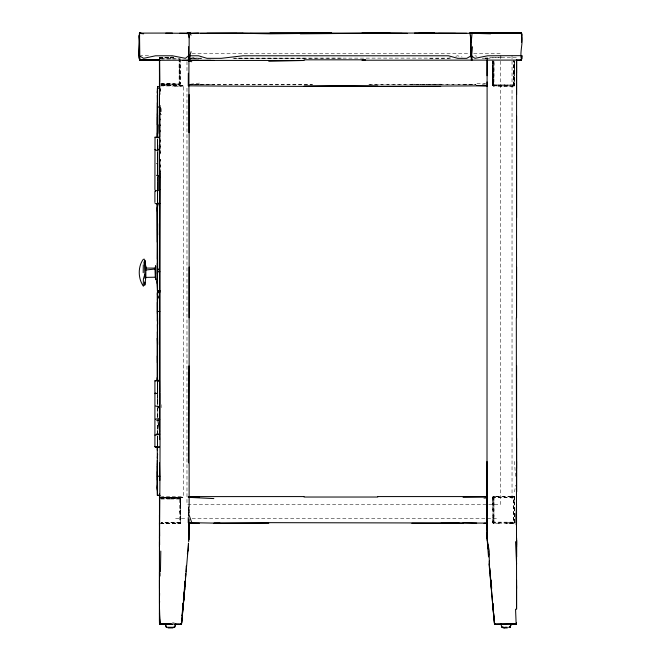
<?xml version="1.0" encoding="UTF-8"?>
<svg xmlns="http://www.w3.org/2000/svg" width="661" height="661" viewBox="0 0 661 661"><rect width="100%" height="100%" fill="white"/><g stroke="black" fill="none" stroke-linecap="round" stroke-linejoin="round"><path stroke-width="0.5" stroke-dasharray="3.31 2.48" d="M157.301 202.935L157.301 191.764L157.343 202.886L157.442 192.533L157.64 201.82L157.855 199.845M157.301 445.06L157.318 436.409L157.376 442.845M157.301 417.149L157.301 382.041M157.301 190.748L157.301 175.413L157.301 202.82L157.301 194.326L157.343 200.961M157.301 174.405L157.301 165.333M157.31 445.316L157.318 436.434L157.301 445.836M160.722 133.745L160.722 107.123M160.772 84.773L179.255 84.757L180.007 84.401L180.073 83.005L180.073 83.823L179.536 84.748L179.123 58.887L161.474 58.912M161.458 84.773L180.007 84.401L180.065 62.324M160.664 523.272L180.461 523.124L179.676 522.289L179.668 510.771L179.676 499.014L180.461 498.171L180.461 523.124L160.97 523.297M172.405 523.297L180.552 522.95L180.618 499.427L180.577 506.161L180.61 504.145M188.245 515.464L188.41 506.987M189.054 513.134L189.054 507.351M189.137 506.904L188.988 513.514M189.12 512.787L188.988 507.656M487.314 59.234L487.314 58.143L483.959 58.127L487.306 58.218L487.314 59.267L487.273 58.127L482.604 58.242L487.306 58.35M513.556 496.576L514.398 498.121L514.332 497.031L513.556 496.576L493.098 496.799L492.891 522.347L493.098 523.099L494.254 523.281L493.098 523.099L492.891 521.967M492.924 517.059L493.296 523.206L492.974 497.031L493.891 496.585L493.098 496.799L492.891 497.7L492.974 522.917L494.254 523.281M514.398 522.347L513.837 523.264L512.316 523.281L513.415 522.223L513.415 497.692L493.949 497.75L493.932 522.19L492.974 522.917L492.891 522.347L493.296 523.206L492.916 522.661L493.932 522.19L513.415 522.223L513.415 497.692L493.949 497.75L492.974 497.031L494.254 496.576L514.233 496.799L514.398 522.347L513.556 523.281L505.822 523.272L514.324 522.909L514.398 522.347L513.556 523.281L493.098 523.099M493.569 86.046L492.891 85.129L493.098 85.88L494.254 86.062C484.81 84.377 507.598 87.417 513.556 86.062L514.382 85.443L513.415 85.005L513.415 60.473L513.415 85.005L514.06 85.98L514.398 61.514M514.398 60.903L514.233 85.88L493.098 85.88L492.891 84.748L492.974 85.699L494.254 86.062L492.982 85.69L492.891 84.319L492.891 61.977L492.974 85.699L493.932 84.972L513.415 85.005L493.907 84.963L492.916 85.443L493.098 85.88M157.326 138.851L157.301 148.808M157.31 202.208L157.318 198.523M157.301 148.675L157.318 138.901L157.301 174.38M157.343 428.708L157.343 425.626M157.335 380.488L157.359 392.717L157.359 381.38M178.933 84.773L180.056 84.145L180.007 60.234M180.618 520.248L180.304 498.047L160.664 497.981L161.697 497.956M493.891 86.062L492.916 85.443L492.974 60.837M157.335 417.281L157.376 407.283M498.328 86.062L514.06 85.98L514.398 84.748L513.837 86.037M514.398 507.59L514.398 521.967L514.324 522.909L513.556 523.281L514.332 522.917L514.382 497.328L514.068 496.667L510.606 496.576L514.06 496.675L514.382 497.328M157.351 177.33L157.301 202.53M157.359 176.313L157.392 151.691M157.45 444.944L157.5 433.814M157.508 432.798L157.5 425.667M492.899 510.085L492.974 497.031L492.891 497.7L493.098 496.799L493.891 496.576M157.384 202.729L157.475 189.914M157.483 188.93L157.492 177.958M493.883 77.725L493.99 61.506M493.949 497.75L493.932 522.19L513.415 522.223M157.442 140.413L157.376 150.609M157.318 186.534L157.64 188.947L157.376 177.826M157.351 393.758L157.368 405.309M160.326 172.579L160.441 159.301M160.491 153.178L160.648 135.819M157.425 177.239L157.301 188.203L157.525 183.609M157.566 417.554L157.64 412.456M160.664 84.591L179.536 84.748L180.073 83.005M493.982 61.432L493.932 84.972L501.93 86.029M514.398 84.319L514.382 85.443L513.407 72.859M514.233 523.099L514.39 518.811M179.114 497.956L180.552 498.386L180.453 523.124L179.486 523.297L180.552 522.95L179.676 522.289L160.987 522.256L179.676 522.289M157.301 199.035L157.442 192.533M157.384 198.713L157.442 196.3M180.073 58.895L180.073 83.823L179.255 84.757L180.073 83.443M514.398 84.748L514.382 85.443L514.332 60.837L514.398 72.859M157.384 177.916L157.64 188.947M492.891 521.537L492.916 520.942L492.974 522.917L493.891 523.272L501.93 523.272M160.284 576.26L160.449 572.195M492.908 501.344L493.098 496.808L494.254 496.576L493.098 496.808L492.891 497.7M492.891 498.121L492.974 497.031M492.924 64.125L493.147 61.324M159.475 58.895L160.119 57.78L173.595 57.771L170.009 58.87M514.555 491.9L515.547 485.248M157.797 388.057L157.31 390.164L157.318 381.422L157.368 394.022M159.499 58.523L160.119 57.78L173.281 57.771M159.665 57.986L173.595 57.771M492.916 497.328L493.296 496.667M514.382 522.661L514.332 522.917M180.304 523.231L180.081 523.281C180.395 522.719 172.314 523.752 170.555 522.264L168.671 523.248L161.16 523.132M160.532 58.912L159.673 57.994L160.119 57.78M450.224 57.829L448.373 58.333L429.402 58.672M455.784 56.301L457.643 55.788L462.146 57.061M482.332 84.261L486.099 83.435M160.664 497.055L164.994 496.279L183.642 496.51M159.855 57.854L160.425 57.763M190.418 84.203L199.424 83.088M501.666 57.02L487.545 58.333L484.629 57.747M161.548 84.41L170.009 83.666L180.056 84.145M493.098 496.808L496.898 496.585M161.846 85.252L183.642 85.261L160.648 85.302L183.642 85.252L183.642 497.345L160.954 497.336L183.642 497.221M174.496 86.583L183.642 86.087L160.664 85.88M190.228 84.74L214.007 84.468M159.673 57.994L166.316 57.78M161.342 497.345L161.846 497.336L160.383 497.221M161.4 497.973L162.879 497.956M160.408 498.047L179.809 497.956L180.618 499.022L180.304 498.047L178.619 497.956M179.751 84.699L161.548 84.616M440.953 84.211L368.838 84.509M160.648 85.302L170.53 85.252M180.593 498.675L180.304 498.047L160.664 497.981L165.225 497.956M179.676 499.014L170.555 498.997L166.861 497.989L180.461 498.171M161.077 499.038L170.555 498.997L168.671 497.981L180.296 498.047M341.44 58.127L233.341 58.35M463.344 84.815L475.986 84.765L368.838 84.831M166.861 497.989L177.933 497.956M190.418 58.143L201.365 58.143M161.507 58.912L179.123 58.887L179.131 83.699L160.441 83.658M160.664 497.981L175.694 497.956M192.136 53.301L469.566 53.301M473.689 53.301L500.501 53.301L500.501 504.434L186.98 504.376L186.98 86.335M148.543 55.788L140.653 55.673M516.324 57.763L486.909 57.763M159.45 57.763L173.802 57.763L170.009 57.763M188.418 58.151L201.721 58.135M232.961 58.127L452.149 58.127M238.018 58.218L304.258 58.218M188.426 84.468L312.298 84.501M188.426 84.831L312.769 84.831M157.839 163.498L156.252 163.498L157.772 164.184M175.578 518.389L186.939 518.389M192.095 518.389L498.725 518.389M161.4 83.658L170.009 83.666M190.418 84.459L199.424 84.468M160.954 497.32L174.496 497.345M411.82 84.211L475.986 84.633M160.408 523.231L165.225 523.297M191.938 58.218L189.294 58.168L201.969 58.515M161.267 523.248L163.862 523.297M514.398 499.195L514.06 496.675L510.606 496.576L514.068 496.667L514.398 498.121M190.178 84.558L191.938 84.649M476.953 83.517L485.422 84.087M509.259 496.576L514.324 497.031L514.398 503.095M171.29 56.97L173.306 57.16M514.06 496.675L513.217 496.576L514.332 497.031L513.837 496.601M172.496 622.695L174.372 622.968M474.887 55.788L476.829 56.185M503.889 84.972L509.259 86.054M483.687 498.121L486.199 498.931M507.64 522.19L510.606 523.264M192.401 57.119L195.028 58.441M492.916 522.661L493.891 523.281M179.668 510.771L180.61 515.382M157.525 403.003L157.351 394.724M179.123 66.505L180.073 76.337M160.433 108.445L160.954 114.527M514.555 461.436L515.563 478.655M160.449 88.971L160.631 94.085M161.135 108.387L161.342 114.527M492.891 84.748L492.916 85.443L492.891 60.903M179.908 57.994L180.048 64.357M157.467 152.352L157.525 155.203M161.119 404.631L161.168 407.688M157.64 138.884L157.797 149.907M492.891 68L492.982 85.69L492.891 60.482M492.916 79.841L492.974 85.699M492.891 82.848L492.916 85.443M157.318 148.287L157.301 139.19L157.326 151.088M157.351 152.228L157.442 164.068M157.318 151.675L157.467 173.917M157.425 174.248L157.335 152.121M188.286 512.919L188.261 507.028L188.245 512.572M157.343 139.306L157.384 150.658M188.41 507.169L188.41 510.085M188.245 514.588L188.253 517.621M157.368 395.03L157.301 417.314M157.31 436.508L157.31 445.704M512.035 55.441L512.035 500.815M188.41 506.888L188.41 513.209M188.245 506.888L188.245 517.224M186.98 61.564L186.98 72.917M160.722 87.673L160.722 94.341M160.722 105.173L160.722 153.996M160.722 159.144L160.722 174.074M157.376 151.617L157.376 162.647M157.301 381.273L157.301 387.214M157.301 425.461L157.301 432.591M143.404 261.706L143.404 263.714M157.301 425.147L157.301 435.45L157.31 425.147M514.398 85.129L514.068 85.988L514.398 85.129"/><path stroke-width="0.99" d="M160.012 60.415L139.859 60.391C137.438 53.962 140.248 44.857 139.132 37.851C138.422 36.719 140.429 32.116 139.446 33.281L140.9 33.067L139.645 33.174M154.897 202.464L154.897 191.351M144.668 285.511L145.85 277.389L155.302 277.207M155.302 268.936L155.302 268.093L145.85 268.085L145.015 260.731L144.495 264.78L145.015 278.463M155.732 279.801L155.649 265.681L154.988 269.06L155.302 277.43M157.318 136.918L157.442 88.186L159.904 88.186M157.301 480.159L157.31 446.729M157.301 283.536L157.31 203.53M157.301 242.133L157.376 203.712L157.442 242.513M157.31 450.248L157.31 447.29M157.442 343.439L157.384 292.658L159.888 292.641M157.64 273.117L157.343 203.844M157.525 308.522L157.442 291.121L159.904 291.22M157.301 278.264L157.525 290.683L159.929 290.733L157.525 290.766L157.301 281.255M157.64 115.047L157.64 133.745L157.525 86.657L159.929 86.665M159.45 132.621L159.475 94.564M159.45 621.315L159.45 580.176M159.45 439.342L159.475 317.734M159.458 114.527L159.458 108.445M159.45 546.854L159.475 515.059L159.631 544.928M160.449 173.215C159.508 294.88 160.747 416.546 159.475 538.211L159.524 522.694M189.112 317.734L189.137 267.036M189.137 94.564L189.129 506.995M188.525 46.749L188.525 55.788L189.153 60.176L139.645 60.325L139.058 55.788L139.157 35.165M361.931 33.1L407.35 33.38M471.268 60.168L472.466 46.749M361.98 60.217L521.512 60.085L521.876 55.648L487.644 55.788L474.978 58.333L471.268 55.764L471.268 41.866L472.061 33.298L490.611 33.818M488.52 556.934L487.215 539.921L486.992 521.959L487.107 59.812L487.041 75.726M516.58 580.184L516.58 609.169L516.464 478.589M516.538 504.401L516.547 524.016M516.464 438.441L516.324 317.693M516.596 267.036L516.538 317.693L516.596 59.812L516.572 73.098M516.596 546.845L516.596 538.211M516.596 491.825L516.596 438.4M516.596 365.698L516.596 491.9M516.596 217.593L516.572 116.162M159.549 447.001L155.335 447.001L154.905 446.481L154.914 380.835L159.549 380.579L159.615 392.047M157.335 136.885L157.343 132.944M157.326 279.339L157.318 290.468L157.525 291.03L159.929 291.047M159.623 81.543L159.499 59.515M189.129 519.001L188.699 541.921M198.523 33.067L189.153 33.504L187.063 33.075M188.319 73.239L188.261 85.814C287.742 86.723 387.462 86.409 487.025 85.814L487.041 81.964M470.343 33.298L521.108 33.108L521.686 33.818L520.794 33.075M487.041 522.223L487.025 523.281M487 505.219L487.041 514.944L487.025 496.576L377.77 496.576M516.572 468.533L516.596 461.436M516.572 545.077L516.596 539.921L516.58 556.934L516.572 541.508M157.301 124.838L157.301 102.736M188.922 365.888L188.426 462.89M487.446 541.029L487.033 522.834L487.322 532.948M159.929 495.221L157.525 495.196L157.525 474.218M521.339 58.218C519.414 52.706 524.768 36.231 520.513 33.067L521.562 33.29L521.851 35.165L521.132 33.108L507.549 33.067L521.355 33.174L521.628 33.818L521.108 33.108L499.509 33.067M155.624 191.351L154.897 189.542L155.029 137.182L159.251 137.703L159.549 137.182M157.525 86.657L157.335 137.248L157.343 116.84M157.343 283.42L157.525 262.045M157.301 321.064L157.384 292.658M159.888 495.444L157.384 495.469L157.301 471.557M486.926 528.395L486.967 522.843M157.318 380.141L157.301 331.839M189.021 522.793L188.839 539.921L188.707 528.858M493.478 613.292L489.28 564.007L489.264 551.084L487.215 539.921L486.909 532.948M157.64 223.641L157.343 259.17M157.64 291.369L157.376 313.529M157.343 488.339L157.525 476.507M188.054 551.084L188.402 543.392M188.716 530.758L188.906 522.793M143.206 272.737L143.288 264.739M157.301 93.027L157.442 88.186M157.525 290.766L157.301 206.81M157.31 490.363L157.301 466.36M157.376 273.695L157.442 271.696L159.904 271.754M186.071 571.889L186.262 565.981M515.894 522.801L516.505 504.566M159.921 60.424L139.446 60.217L159.855 60.358L139.446 60.217L139.859 60.391L139.504 33.414L143.652 33.818M159.524 596.346L159.623 593.388M144.891 282.016L145.015 284.742M188.36 60.217L188.525 55.788L189.153 55.764L198.548 55.788L206.967 58.333L221.195 58.333L242.918 55.788L448.455 55.788L457.726 58.333L466.749 58.333L471.268 55.764M182.469 610.202L182.114 616.11L184.006 596.346M159.615 619.316L159.863 624.29L159.45 613.292M521.835 58.333L521.934 55.788M185.055 581.102L184.75 587.546L188.55 543.92M184.105 594.371L184.394 588.472M160.805 551.084L160.449 571.889M185.386 576.136L185.534 574.112M158.004 124.789L157.615 136.877M157.318 457.966L157.624 454.124M156.459 175.281L158.095 175.834L159.26 175.281L159.318 145.197M159.631 601.37L159.466 603.386L159.45 541.665M184.08 594.371L184.7 588.472L182.915 609.169L183.865 596.346L183.386 600.362M184.7 588.472L181.684 623.207L185.526 580.184M159.458 86.93L159.508 86.31M182.767 606.277L183.023 603.386M181.949 617.985L181.403 624.158L180.189 624.381M159.64 82.65L159.541 60.184L140.463 60.432L139.504 60.085L139.678 58.218M184.791 584.572L185.088 581.647M185.386 578.714L185.873 573.839M187.377 553.918L187.592 551.894M521.628 57.937L521.141 60.391M157.318 294.426L157.525 292.683M489.066 564.007L494.362 623.207L495.147 624.141L516.324 624.29L516.538 622.695M516.117 524.727L516.538 521.959L516.134 513.671M521.091 60.391L521.76 58.333M503.608 627.272L502.203 627.231L504.599 627.942L504.731 627.231L507.218 627.231M487.306 523.099L483.959 523.281M159.648 393.022L159.631 404.276M487.017 538.211L487.512 536.046M189.153 58.3L191.062 51.665M158.921 447.001L158.797 447.431L155.161 446.935L156.508 447.001M509.251 627.314L510.234 627.231L511.217 623.918M144.668 274.836L143.404 278.925L143.288 284.85M175.727 623.934L174.678 627.314L166.258 627.231L165.275 623.918L166.324 627.231M520.794 60.424L521.645 59.68M511.093 623.934L510.028 627.314L508.681 627.272M155.302 268.093L154.988 269.06L145.85 269.994L145.684 270.473M175.735 623.918L174.578 627.314L173.223 627.272M509.928 627.231L511.077 623.918M521.736 35.165L521.455 33.281L520.81 33.075L499.609 33.067L521.537 33.281L520.546 33.067M157.525 291.03L157.343 279.487M159.251 381.1L159.508 380.538L157.037 380.133M157.343 299.458L159.458 295.194M139.289 33.818L139.504 33.414L139.595 36.074M470.359 33.471L471.227 33.372M492.61 603.386L494.651 624.158L511.688 623.62L516.538 623.934L516.324 624.29L515.877 623.62M487.025 86.434L487.025 85.814L476.688 85.5M158.103 407.961L159.648 406.209M159.004 149.08L157.442 150.658L154.914 149.626M181.511 623.926L159.673 624.141M188.525 55.788L185.444 58.333L172.381 55.788L155.517 55.788L143.652 58.333L139.132 55.648M158.07 203.605L158.723 203.076L159.855 203.605L156.864 204.034M156.773 420.57L159.731 419.718L159.004 418.677L155.418 419.157M471.177 33.504L471.971 33.108M157.12 137.182L158.02 136.744M140.9 33.067L139.446 33.281L140.463 33.067M187.063 33.818L188.36 33.298L189.153 37.776M190.335 33.075L187.939 33.075L190.327 33.075L188.98 33.347M159.921 189.542L158.723 189.922L158.723 176.817L159.813 177.165L158.095 175.834M472.061 33.298L434.459 33.281M471.268 41.866L469.938 33.29L521.512 33.273L521.636 33.818L521.05 33.108L503.153 33.067L521.397 33.414M154.897 435.103L158.417 434.558M520.447 60.432L521.463 60.217M472.425 33.075L470.417 33.091L521.537 33.281L521.132 33.108M180.544 624.29L181.37 624.141L180.957 623.926M154.914 380.835L156.508 380.579M155.988 393.551L155.038 393.65L155.228 393.022L157.128 393.551M144.495 259.211L143.288 259.302C137.703 266.73 138.066 278.802 143.404 286.205L143.404 285.709M509.524 627.272L510.234 627.231M200.415 33.397L236.985 33.38M168.084 627.942L172.893 627.942M210.9 60.333L182.857 60.391M516.448 60.209L521.397 60.085L521.306 57.424M438.441 33.38L455.652 33.372M507.64 33.108L490.611 33.281M268.771 61.275L304.077 60.482L189.31 60.382L198.548 60.217M300.301 33.818L390.015 33.108M151.848 60.424L159.631 60.275M162.011 624.372L165.614 624.315M304.077 86.07L341.25 85.5L377.77 86.07M418.487 33.372L434.393 33.157M159.549 623.926L171.191 624.009M189.129 496.675L199.258 496.576M463.088 497.328L487.033 497.031L483.687 496.576M242.876 33.108L206.943 33.281M486.967 518.811L487.041 523.091L268.771 522.661L213.842 523.099L188.261 522.661L188.253 517.621M249.932 33.38L331.665 33.347M365.591 59.821L304.077 59.821M304.077 497.031L377.77 497.031M214.007 523.206L220.014 523.182M440.953 523.264L459.469 523.182M471.516 33.281L521.537 33.281L469.855 33.075L470.872 33.281M139.859 33.108L172.381 33.067M269.961 33.067L300.251 33.067M414.497 33.067L466.658 33.281M189.591 33.174L434.417 33.058M304.077 86.434L440.713 86.434M155.376 190.632L158.351 190.632M155.029 203.605L159.855 203.605M156.525 434.029L159.822 434.128M188.245 496.609L304.077 496.576M199.424 523.281L188.418 523.272M213.842 523.281L268.771 523.281M411.82 523.264L463.344 523.281M511.688 623.62L516.134 623.62L516.324 624.29M500.848 623.918L501.881 627.231L503.261 627.231M504.599 627.942L507.351 627.942M300.301 33.108L331.673 33.174L270.002 33.818L242.918 33.281M179.594 33.281L187.931 33.29L165.787 33.174M206.967 60.424L214.081 60.424M390.007 33.347L402.119 33.38M300.259 33.347L308.356 33.38M157.31 476.217L159.871 476.226M484.149 33.108L503.409 33.281M174.388 624.339L179.379 624.381M160.449 624.158L172.339 624.381M463.088 522.661L476.688 523.099M511.564 33.075L521.512 33.414L521.554 42.188M157.384 106.991L159.888 107.09M191.764 496.667L199.258 497.031M188.261 497.328L213.842 498.584M158.888 406.903L155.624 405.97M157.343 311.364L159.879 311.521M157.525 59.837L159.532 59.986M469.864 33.075L521.504 33.281M471.194 33.372L469.88 33.075L471.4 33.339L470.417 33.091M187.939 33.075L189.137 33.372L188.517 33.141M188.245 60.853L191.764 61.737M494.668 624.141L495.477 624.381M188.352 33.091L189.145 33.372M501.881 627.231L503.492 627.942M157.756 380.579L159.251 381.331M155.029 137.182L155.88 137.703M144.8 260.079L145.85 268.085L145.85 277.389M157.525 268.333L159.441 270.399M154.905 446.481L155.335 447.001M159.549 84.401L159.475 83.823M495.064 624.265L494.436 623.207L493.651 613.292M189.988 33.298L191.062 35.165M160.045 624.141L159.524 609.169M188.567 513.49L191.764 522.661M471.268 58.3L470.615 55.788L470.615 35.19M159.508 496.279L159.458 495.643L159.59 496.51M157.772 420.057L159.665 431.212M488.438 552.084L488.768 555.091M189.988 60.217L189.806 55.788M145.618 265.631L145.85 268.085M489.76 568.088L490.098 572.162M490.346 575.219L490.768 580.317M490.933 582.358L491.437 588.472M139.281 57.424L139.504 60.085M487.752 543.978L488.165 549.051M157.301 487.611L157.442 489.735L157.376 484.984M491.206 580.184L491.677 588.472M157.343 91.433L157.525 94.746M515.555 541.665L516.58 564.007M157.64 344.868L157.343 338.159L157.351 380.876M159.475 435.698L159.64 439.623M515.555 609.169L516.134 623.62M157.706 203.505L157.797 206.025M471.904 55.788L472.061 60.217M157.343 113.733L157.442 116.443M157.442 228.88L157.649 234.878M157.64 324.344L157.301 302.366M157.343 463.625L157.442 467.104M489.363 561.024L489.429 564.007M159.475 462.89L159.863 480.382M157.301 95.234L157.525 105.768M157.301 263.326L157.343 265.135M157.442 277.959L157.318 266.036M157.343 485.942L157.525 495.196M493.007 603.386L493.106 609.169M157.343 324.468L157.64 343.447M159.45 522.694L159.623 536.088M157.301 207.661L157.343 211.528M157.301 460.395L157.384 495.469M516.572 585.547L516.596 588.472M157.301 355.932L157.343 362.765M157.351 380.439L157.301 377.538L157.318 380.447M486.909 491.9L486.917 496.907M486.934 502.922L486.992 521.959M516.58 59.812L516.596 94.564M159.475 59.325L159.475 71.421M159.45 571.889L159.466 588.472M486.992 461.494L486.992 503.624M189.153 33.504L189.153 55.764M188.922 59.821L188.922 132.621M159.623 59.821L159.623 86.624M159.45 59.812L159.458 381.323M159.475 493.883L159.45 623.207M155.608 277.769L155.608 279.082M181.37 624.141L180.618 624.372L181.403 624.158"/></g></svg>
